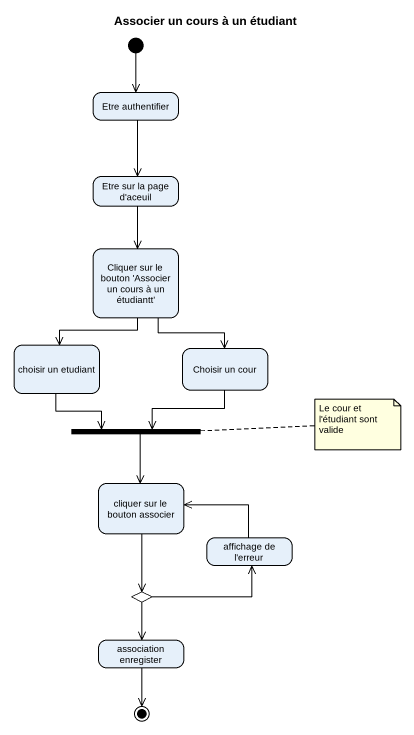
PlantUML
@startuml
title Associer un cours à un étudiant
hide empty description
state "Etre authentifier" as Etre_authentifier
state "Etre sur la page d'aceuil" as Etre_sur_la_page_d_aceuil
state "Cliquer sur le bouton 'Associer un cours à un étudiantt'" as Cliquer_sur_le_bouton
state "choisir un etudiant" as choisir_un_etudiant
state "Choisir un cour" as Choisir_un_cour
state fork1 <<join>>
state "cliquer sur le bouton associer" as cliquer_sur_le_bouton
state "affichage de l'erreur" as affichage_de_l_erreur
state choice1 <<choice>>
state "association enregister" as association_enregister
[*] --> Etre_authentifier
Etre_authentifier --> Etre_sur_la_page_d_aceuil
Etre_sur_la_page_d_aceuil --> Cliquer_sur_le_bouton
Cliquer_sur_le_bouton --> choisir_un_etudiant
Cliquer_sur_le_bouton --> Choisir_un_cour
choisir_un_etudiant --> fork1
Choisir_un_cour --> fork1
fork1 --> cliquer_sur_le_bouton
cliquer_sur_le_bouton --> choice1
affichage_de_l_erreur -left-> cliquer_sur_le_bouton
choice1 -right-> affichage_de_l_erreur
choice1 --> association_enregister
association_enregister --> [*]
note right of fork1 : Le cour et l'étudiant sont valide
@enduml
